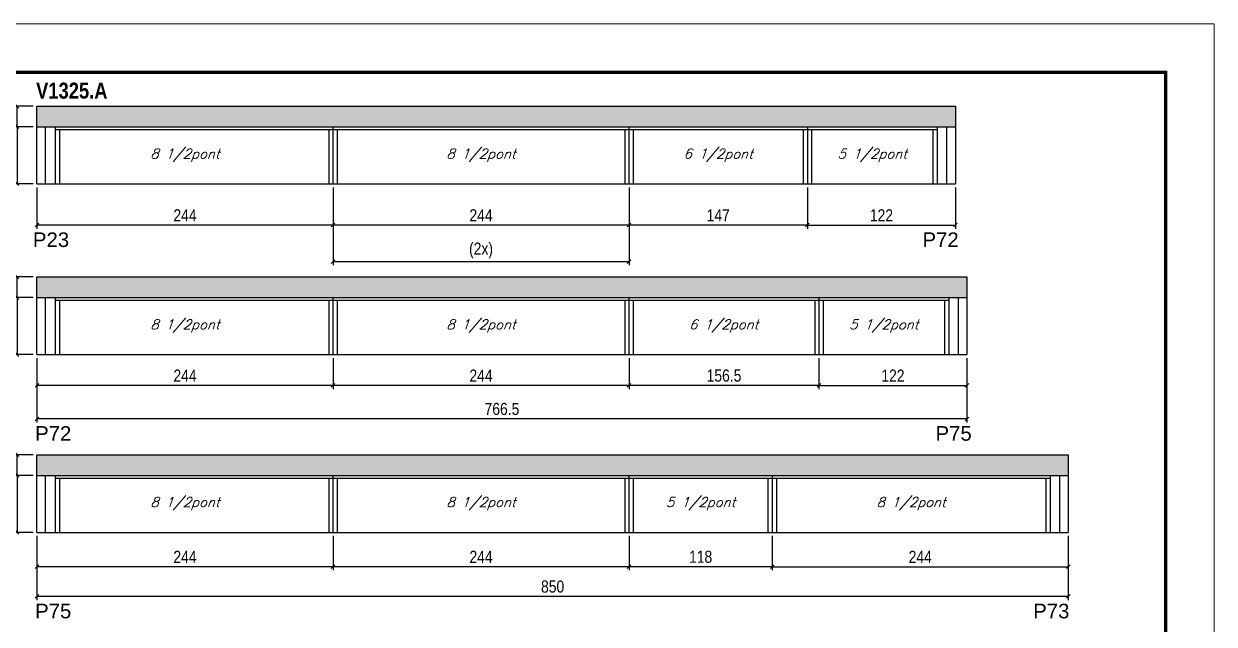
# Model space of a CAD drawing. Extents: x 3309 to 10384, y -2522 to 14608.
# Drawn here: x 6997 to 7978, y 7221 to 7716 of the extents above; entities that cross this region are included whole.
import ezdxf

# ---------------------------------------------------------------- set-up
doc = ezdxf.new("R2010")
doc.units = 0
doc.linetypes.add('DASHED', pattern=[0.75, 0.5, -0.25])
for name, color, linetype in [('5', 5, 'Continuous'), ('COTA', 241, 'Continuous'), ('NOMENCLATURA', 7, 'Continuous'), ('Painéis', 200, 'Continuous'), ('SARR_2.2x7', 40, 'Continuous'), ('SARR_3.5x7', 81, 'Continuous'), ('texto', 7, 'Continuous')]:
    doc.layers.add(name, color=color, linetype=linetype)
doc.layers.add('Folhas', color=255, linetype='Continuous', lineweight=9)
doc.layers.add('SARRAFO DE PRESSAO', color=251, linetype='DASHED', lineweight=9)
doc.styles.add('COTA TECNICA', font='techl___.ttf', dxfattribs={"height": 10})
doc.styles.add('Romans', font='romans.shx')
doc.styles.get("Standard").update_dxf_attribs({"font": 'arial.ttf'})
doc.styles.add('TECNICA', font='techb___.ttf', dxfattribs={"height": 10})
doc.dimstyles.new('PAINEL', dxfattribs={"dimtxt": 10, "dimasz": 3, "dimexe": 3, "dimexo": 3, "dimgap": 3, "dimtad": 1, "dimdec": 1, "dimzin": 12, "dimdsep": 46, "dimtxsty": 'COTA TECNICA', "dimblk1": 'OBLIQUE', "dimblk2": 'OBLIQUE', "dimsah": 1, "dimcen": 0.9, "dimclrd": 4, "dimclre": 4, "dimclrt": 240, "dimadec": 1, "dimazin": 3, "dimtfac": 1, "dimtdec": 1, "dimtmove": 0, "dimatfit": 3, "dimfxl": 1, "dimtolj": 1, "dimtzin": 12, "dimarcsym": 0})

# ---------------------------------------------------------------- blocks, each defined once
blk = doc.blocks.new('9999999999')
at = {"layer": 'Folhas'}
blk.add_lwpolyline([(98138.98, 34190.21), (99623.98, 34190.21), (99623.98, 35240.21), (98138.98, 35240.21)], close=True, dxfattribs=at)
at = {"layer": 'Folhas', "color": 30, "const_width": 3}
blk.add_lwpolyline([(98213.98, 34230.21), (99583.98, 34230.21), (99583.98, 35200.21), (98213.98, 35200.21)], close=True, dxfattribs=at)
blk = doc.blocks.new('_Oblique')
at = {"color": 0, "linetype": 'ByBlock', "lineweight": -2}
blk.add_line((-0.5, -0.5), (0.5, 0.5), dxfattribs=at)
blk = doc.blocks.new('*D747')
at = {"layer": 'COTA', "color": 4, "lineweight": -2, "transparency": 16777216}
for p, q in [((7495.6, 7581.49), (7495.6, 7547.44)), ((7642.6, 7581.49), (7642.6, 7547.44)), ((7642.6, 7550.44), (7495.6, 7550.44))]:
    blk.add_line(p, q, dxfattribs=at)
at = {"layer": 'Defpoints', "color": 0, "transparency": 16777216}
for p in [(7495.6, 7584.49), (7642.6, 7584.49), (7495.6, 7550.44)]:
    blk.add_point(p, dxfattribs=at)
at = {"layer": 'COTA', "color": 4, "lineweight": -2, "transparency": 16777216, "xscale": 3, "yscale": 3, "zscale": 3, "rotation": 180}
blk.add_blockref('_Oblique', (7495.6, 7550.44), dxfattribs=at)
at = {"layer": 'COTA', "color": 4, "lineweight": -2, "transparency": 16777216, "xscale": 3, "yscale": 3, "zscale": 3}
blk.add_blockref('_Oblique', (7642.6, 7550.44), dxfattribs=at)
at = {"layer": 'COTA', "color": 240, "transparency": 16777216, "insert": (7569.1, 7558.51), "char_height": 10, "attachment_point": 5, "style": 'COTA TECNICA'}
blk.add_mtext('\\A1;147', dxfattribs=at)
blk = doc.blocks.new('*D749')
at = {"layer": 'COTA', "color": 4, "lineweight": -2, "transparency": 16777216}
for p, q in [((7007.6, 7581.49), (7007.6, 7547.44)), ((7251.6, 7581.49), (7251.6, 7547.44)), ((7251.6, 7550.44), (7007.6, 7550.44))]:
    blk.add_line(p, q, dxfattribs=at)
at = {"layer": 'Defpoints', "color": 0, "transparency": 16777216}
for p in [(7007.6, 7584.49), (7251.6, 7584.49), (7007.6, 7550.44)]:
    blk.add_point(p, dxfattribs=at)
at = {"layer": 'COTA', "color": 4, "lineweight": -2, "transparency": 16777216, "xscale": 3, "yscale": 3, "zscale": 3, "rotation": 180}
blk.add_blockref('_Oblique', (7007.6, 7550.44), dxfattribs=at)
at = {"layer": 'COTA', "color": 4, "lineweight": -2, "transparency": 16777216, "xscale": 3, "yscale": 3, "zscale": 3}
blk.add_blockref('_Oblique', (7251.6, 7550.44), dxfattribs=at)
at = {"layer": 'COTA', "color": 240, "transparency": 16777216, "insert": (7129.6, 7558.51), "char_height": 10, "attachment_point": 5, "style": 'COTA TECNICA'}
blk.add_mtext('\\A1;244', dxfattribs=at)
blk = doc.blocks.new('*D750')
at = {"layer": 'COTA', "color": 4, "lineweight": -2, "transparency": 16777216}
for p, q in [((7251.6, 7581.49), (7251.6, 7547.44)), ((7495.6, 7581.49), (7495.6, 7547.44)), ((7495.6, 7550.44), (7251.6, 7550.44))]:
    blk.add_line(p, q, dxfattribs=at)
at = {"layer": 'Defpoints', "color": 0, "transparency": 16777216}
for p in [(7251.6, 7584.49), (7495.6, 7584.49), (7251.6, 7550.44)]:
    blk.add_point(p, dxfattribs=at)
at = {"layer": 'COTA', "color": 4, "lineweight": -2, "transparency": 16777216, "xscale": 3, "yscale": 3, "zscale": 3, "rotation": 180}
blk.add_blockref('_Oblique', (7251.6, 7550.44), dxfattribs=at)
at = {"layer": 'COTA', "color": 4, "lineweight": -2, "transparency": 16777216, "xscale": 3, "yscale": 3, "zscale": 3}
blk.add_blockref('_Oblique', (7495.6, 7550.44), dxfattribs=at)
at = {"layer": 'COTA', "color": 240, "transparency": 16777216, "insert": (7373.6, 7558.51), "char_height": 10, "attachment_point": 5, "style": 'COTA TECNICA'}
blk.add_mtext('\\A1;244', dxfattribs=at)
blk = doc.blocks.new('*D748')
at = {"layer": 'COTA', "color": 4, "lineweight": -2, "transparency": 16777216}
for p, q in [((7251.6, 7581.49), (7251.6, 7517.34)), ((7495.6, 7581.49), (7495.6, 7517.34)), ((7251.6, 7520.34), (7495.6, 7520.34))]:
    blk.add_line(p, q, dxfattribs=at)
at = {"layer": 'Defpoints', "color": 0, "transparency": 16777216}
for p in [(7251.6, 7584.49), (7495.6, 7584.49), (7495.6, 7520.34)]:
    blk.add_point(p, dxfattribs=at)
at = {"layer": 'COTA', "color": 4, "lineweight": -2, "transparency": 16777216, "xscale": 3, "yscale": 3, "zscale": 3, "rotation": 180}
blk.add_blockref('_Oblique', (7251.6, 7520.34), dxfattribs=at)
at = {"layer": 'COTA', "color": 4, "lineweight": -2, "transparency": 16777216, "xscale": 3, "yscale": 3, "zscale": 3}
blk.add_blockref('_Oblique', (7495.6, 7520.34), dxfattribs=at)
at = {"layer": 'COTA', "color": 240, "transparency": 16777216, "insert": (7373.6, 7529.56), "char_height": 10, "attachment_point": 5, "style": 'COTA TECNICA'}
blk.add_mtext('\\A1;(2x)', dxfattribs=at)
blk = doc.blocks.new('*D751')
at = {"layer": 'COTA', "color": 4, "lineweight": -2, "transparency": 16777216}
for p, q in [((7004.6, 7631.49), (6988.28, 7631.49)), ((6991.28, 7631.49), (6991.28, 7584.49)), ((7004.6, 7584.49), (6988.28, 7584.49))]:
    blk.add_line(p, q, dxfattribs=at)
at = {"layer": 'Defpoints', "color": 0, "transparency": 16777216}
for p in [(7007.6, 7631.49), (6991.28, 7584.49), (7007.6, 7584.49)]:
    blk.add_point(p, dxfattribs=at)
at = {"layer": 'COTA', "color": 4, "lineweight": -2, "transparency": 16777216, "xscale": 3, "yscale": 3, "zscale": 3}
for p, rotation in [((6991.28, 7631.49), 90), ((6991.28, 7584.49), 270)]:
    blk.add_blockref('_Oblique', p, dxfattribs=dict(at, rotation=rotation))
at = {"layer": 'COTA', "color": 240, "transparency": 16777216, "insert": (6983.21, 7607.99), "char_height": 10, "attachment_point": 5, "rotation": 90, "style": 'COTA TECNICA'}
blk.add_mtext('\\A1;47', dxfattribs=at)
blk = doc.blocks.new('*D752')
at = {"layer": 'COTA', "color": 4, "lineweight": -2, "transparency": 16777216}
for p, q in [((7004.6, 7648.49), (6988.28, 7648.49)), ((6991.28, 7631.49), (6991.28, 7648.49)), ((7004.6, 7631.49), (6988.28, 7631.49))]:
    blk.add_line(p, q, dxfattribs=at)
at = {"layer": 'Defpoints', "color": 0, "transparency": 16777216}
for p in [(6991.28, 7648.49), (7007.6, 7648.49), (7007.6, 7631.49)]:
    blk.add_point(p, dxfattribs=at)
at = {"layer": 'COTA', "color": 4, "lineweight": -2, "transparency": 16777216, "xscale": 3, "yscale": 3, "zscale": 3}
for p, rotation in [((6991.28, 7648.49), 90), ((6991.28, 7631.49), 270)]:
    blk.add_blockref('_Oblique', p, dxfattribs=dict(at, rotation=rotation))
at = {"layer": 'COTA', "color": 240, "transparency": 16777216, "insert": (6983.21, 7639.99), "char_height": 10, "attachment_point": 5, "rotation": 90, "style": 'COTA TECNICA'}
blk.add_mtext('\\A1;17', dxfattribs=at)
blk = doc.blocks.new('*D753')
at = {"layer": 'COTA', "color": 4, "lineweight": -2, "transparency": 16777216}
for p, q in [((7642.6, 7581.49), (7642.6, 7547.44)), ((7764.6, 7581.49), (7764.6, 7547.44)), ((7642.6, 7550.44), (7764.6, 7550.44))]:
    blk.add_line(p, q, dxfattribs=at)
at = {"layer": 'Defpoints', "color": 0, "transparency": 16777216}
for p in [(7642.6, 7584.49), (7764.6, 7584.49), (7764.6, 7550.44)]:
    blk.add_point(p, dxfattribs=at)
at = {"layer": 'COTA', "color": 4, "lineweight": -2, "transparency": 16777216, "xscale": 3, "yscale": 3, "zscale": 3, "rotation": 180}
blk.add_blockref('_Oblique', (7642.6, 7550.44), dxfattribs=at)
at = {"layer": 'COTA', "color": 4, "lineweight": -2, "transparency": 16777216, "xscale": 3, "yscale": 3, "zscale": 3}
blk.add_blockref('_Oblique', (7764.6, 7550.44), dxfattribs=at)
at = {"layer": 'COTA', "color": 240, "transparency": 16777216, "insert": (7703.6, 7558.5), "char_height": 10, "attachment_point": 5, "style": 'COTA TECNICA'}
blk.add_mtext('\\A1;122', dxfattribs=at)
blk = doc.blocks.new('*D754')
at = {"layer": 'COTA', "color": 4, "lineweight": -2, "transparency": 16777216}
for p, q in [((7495.6, 7440.71), (7495.6, 7415.29)), ((7652.1, 7440.71), (7652.1, 7415.29)), ((7652.1, 7418.29), (7495.6, 7418.29))]:
    blk.add_line(p, q, dxfattribs=at)
at = {"layer": 'Defpoints', "color": 0, "transparency": 16777216}
for p in [(7495.6, 7443.71), (7652.1, 7443.71), (7495.6, 7418.29)]:
    blk.add_point(p, dxfattribs=at)
at = {"layer": 'COTA', "color": 4, "lineweight": -2, "transparency": 16777216, "xscale": 3, "yscale": 3, "zscale": 3, "rotation": 180}
blk.add_blockref('_Oblique', (7495.6, 7418.29), dxfattribs=at)
at = {"layer": 'COTA', "color": 4, "lineweight": -2, "transparency": 16777216, "xscale": 3, "yscale": 3, "zscale": 3}
blk.add_blockref('_Oblique', (7652.1, 7418.29), dxfattribs=at)
at = {"layer": 'COTA', "color": 240, "transparency": 16777216, "insert": (7573.85, 7426.4), "char_height": 10, "attachment_point": 5, "style": 'COTA TECNICA'}
blk.add_mtext('\\A1;156.5', dxfattribs=at)
blk = doc.blocks.new('*D758')
at = {"layer": 'COTA', "color": 4, "lineweight": -2, "transparency": 16777216}
for p, q in [((7007.6, 7440.71), (7007.6, 7415.29)), ((7251.6, 7440.71), (7251.6, 7415.29)), ((7251.6, 7418.29), (7007.6, 7418.29))]:
    blk.add_line(p, q, dxfattribs=at)
at = {"layer": 'Defpoints', "color": 0, "transparency": 16777216}
for p in [(7007.6, 7443.71), (7251.6, 7443.71), (7007.6, 7418.29)]:
    blk.add_point(p, dxfattribs=at)
at = {"layer": 'COTA', "color": 4, "lineweight": -2, "transparency": 16777216, "xscale": 3, "yscale": 3, "zscale": 3, "rotation": 180}
blk.add_blockref('_Oblique', (7007.6, 7418.29), dxfattribs=at)
at = {"layer": 'COTA', "color": 4, "lineweight": -2, "transparency": 16777216, "xscale": 3, "yscale": 3, "zscale": 3}
blk.add_blockref('_Oblique', (7251.6, 7418.29), dxfattribs=at)
at = {"layer": 'COTA', "color": 240, "transparency": 16777216, "insert": (7129.6, 7426.37), "char_height": 10, "attachment_point": 5, "style": 'COTA TECNICA'}
blk.add_mtext('\\A1;244', dxfattribs=at)
blk = doc.blocks.new('*D759')
at = {"layer": 'COTA', "color": 4, "lineweight": -2, "transparency": 16777216}
for p, q in [((7251.6, 7440.71), (7251.6, 7415.29)), ((7495.6, 7440.71), (7495.6, 7415.29)), ((7495.6, 7418.29), (7251.6, 7418.29))]:
    blk.add_line(p, q, dxfattribs=at)
at = {"layer": 'Defpoints', "color": 0, "transparency": 16777216}
for p in [(7251.6, 7443.71), (7495.6, 7443.71), (7251.6, 7418.29)]:
    blk.add_point(p, dxfattribs=at)
at = {"layer": 'COTA', "color": 4, "lineweight": -2, "transparency": 16777216, "xscale": 3, "yscale": 3, "zscale": 3, "rotation": 180}
blk.add_blockref('_Oblique', (7251.6, 7418.29), dxfattribs=at)
at = {"layer": 'COTA', "color": 4, "lineweight": -2, "transparency": 16777216, "xscale": 3, "yscale": 3, "zscale": 3}
blk.add_blockref('_Oblique', (7495.6, 7418.29), dxfattribs=at)
at = {"layer": 'COTA', "color": 240, "transparency": 16777216, "insert": (7373.6, 7426.37), "char_height": 10, "attachment_point": 5, "style": 'COTA TECNICA'}
blk.add_mtext('\\A1;244', dxfattribs=at)
blk = doc.blocks.new('*D755')
at = {"layer": 'COTA', "color": 4, "lineweight": -2, "transparency": 16777216}
for p, q in [((7004.6, 7490.71), (6988.28, 7490.71)), ((6991.28, 7490.71), (6991.28, 7443.71)), ((7004.6, 7443.71), (6988.28, 7443.71))]:
    blk.add_line(p, q, dxfattribs=at)
at = {"layer": 'Defpoints', "color": 0, "transparency": 16777216}
for p in [(7007.6, 7490.71), (6991.28, 7443.71), (7007.6, 7443.71)]:
    blk.add_point(p, dxfattribs=at)
at = {"layer": 'COTA', "color": 4, "lineweight": -2, "transparency": 16777216, "xscale": 3, "yscale": 3, "zscale": 3}
for p, rotation in [((6991.28, 7490.71), 90), ((6991.28, 7443.71), 270)]:
    blk.add_blockref('_Oblique', p, dxfattribs=dict(at, rotation=rotation))
at = {"layer": 'COTA', "color": 240, "transparency": 16777216, "insert": (6983.21, 7467.21), "char_height": 10, "attachment_point": 5, "rotation": 90, "style": 'COTA TECNICA'}
blk.add_mtext('\\A1;47', dxfattribs=at)
blk = doc.blocks.new('*D756')
at = {"layer": 'COTA', "color": 4, "lineweight": -2, "transparency": 16777216}
for p, q in [((7004.6, 7507.71), (6988.28, 7507.71)), ((6991.28, 7490.71), (6991.28, 7507.71)), ((7004.6, 7490.71), (6988.28, 7490.71))]:
    blk.add_line(p, q, dxfattribs=at)
at = {"layer": 'Defpoints', "color": 0, "transparency": 16777216}
for p in [(6991.28, 7507.71), (7007.6, 7507.71), (7007.6, 7490.71)]:
    blk.add_point(p, dxfattribs=at)
at = {"layer": 'COTA', "color": 4, "lineweight": -2, "transparency": 16777216, "xscale": 3, "yscale": 3, "zscale": 3}
for p, rotation in [((6991.28, 7507.71), 90), ((6991.28, 7490.71), 270)]:
    blk.add_blockref('_Oblique', p, dxfattribs=dict(at, rotation=rotation))
at = {"layer": 'COTA', "color": 240, "transparency": 16777216, "insert": (6983.21, 7499.21), "char_height": 10, "attachment_point": 5, "rotation": 90, "style": 'COTA TECNICA'}
blk.add_mtext('\\A1;17', dxfattribs=at)
blk = doc.blocks.new('*D757')
at = {"layer": 'COTA', "color": 4, "lineweight": -2, "transparency": 16777216}
for p, q in [((7652.1, 7440.71), (7652.1, 7415.29)), ((7774.1, 7440.71), (7774.1, 7415.29)), ((7652.1, 7418.29), (7774.1, 7418.29))]:
    blk.add_line(p, q, dxfattribs=at)
at = {"layer": 'Defpoints', "color": 0, "transparency": 16777216}
for p in [(7652.1, 7443.71), (7774.1, 7443.71), (7774.1, 7418.29)]:
    blk.add_point(p, dxfattribs=at)
at = {"layer": 'COTA', "color": 4, "lineweight": -2, "transparency": 16777216, "xscale": 3, "yscale": 3, "zscale": 3, "rotation": 180}
blk.add_blockref('_Oblique', (7652.1, 7418.29), dxfattribs=at)
at = {"layer": 'COTA', "color": 4, "lineweight": -2, "transparency": 16777216, "xscale": 3, "yscale": 3, "zscale": 3}
blk.add_blockref('_Oblique', (7774.1, 7418.29), dxfattribs=at)
at = {"layer": 'COTA', "color": 240, "transparency": 16777216, "insert": (7713.1, 7426.35), "char_height": 10, "attachment_point": 5, "style": 'COTA TECNICA'}
blk.add_mtext('\\A1;122', dxfattribs=at)
blk = doc.blocks.new('*D760')
at = {"layer": 'COTA', "color": 4, "lineweight": -2, "transparency": 16777216}
for p, q in [((7007.6, 7440.71), (7007.6, 7387.75)), ((7774.1, 7440.71), (7774.1, 7387.75)), ((7774.1, 7390.75), (7007.6, 7390.75))]:
    blk.add_line(p, q, dxfattribs=at)
at = {"layer": 'Defpoints', "color": 0, "transparency": 16777216}
for p in [(7007.6, 7443.71), (7774.1, 7443.71), (7007.6, 7390.75)]:
    blk.add_point(p, dxfattribs=at)
at = {"layer": 'COTA', "color": 4, "lineweight": -2, "transparency": 16777216, "xscale": 3, "yscale": 3, "zscale": 3, "rotation": 180}
blk.add_blockref('_Oblique', (7007.6, 7390.75), dxfattribs=at)
at = {"layer": 'COTA', "color": 4, "lineweight": -2, "transparency": 16777216, "xscale": 3, "yscale": 3, "zscale": 3}
blk.add_blockref('_Oblique', (7774.1, 7390.75), dxfattribs=at)
at = {"layer": 'COTA', "color": 240, "transparency": 16777216, "insert": (7390.85, 7398.86), "char_height": 10, "attachment_point": 5, "style": 'COTA TECNICA'}
blk.add_mtext('\\A1;766.5', dxfattribs=at)
blk = doc.blocks.new('*D761')
at = {"layer": 'COTA', "color": 4, "lineweight": -2, "transparency": 16777216}
for p, q in [((7495.6, 7294.19), (7495.6, 7265.9)), ((7613.6, 7294.19), (7613.6, 7265.9)), ((7613.6, 7268.9), (7495.6, 7268.9))]:
    blk.add_line(p, q, dxfattribs=at)
at = {"layer": 'Defpoints', "color": 0, "transparency": 16777216}
for p in [(7495.6, 7297.19), (7613.6, 7297.19), (7495.6, 7268.9)]:
    blk.add_point(p, dxfattribs=at)
at = {"layer": 'COTA', "color": 4, "lineweight": -2, "transparency": 16777216, "xscale": 3, "yscale": 3, "zscale": 3, "rotation": 180}
blk.add_blockref('_Oblique', (7495.6, 7268.9), dxfattribs=at)
at = {"layer": 'COTA', "color": 4, "lineweight": -2, "transparency": 16777216, "xscale": 3, "yscale": 3, "zscale": 3}
blk.add_blockref('_Oblique', (7613.6, 7268.9), dxfattribs=at)
at = {"layer": 'COTA', "color": 240, "transparency": 16777216, "insert": (7554.6, 7277), "char_height": 10, "attachment_point": 5, "style": 'COTA TECNICA'}
blk.add_mtext('\\A1;118', dxfattribs=at)
blk = doc.blocks.new('*D762')
at = {"layer": 'COTA', "color": 4, "lineweight": -2, "transparency": 16777216}
for p, q in [((7007.6, 7294.19), (7007.6, 7265.9)), ((7251.6, 7294.19), (7251.6, 7265.9)), ((7251.6, 7268.9), (7007.6, 7268.9))]:
    blk.add_line(p, q, dxfattribs=at)
at = {"layer": 'Defpoints', "color": 0, "transparency": 16777216}
for p in [(7007.6, 7297.19), (7251.6, 7297.19), (7007.6, 7268.9)]:
    blk.add_point(p, dxfattribs=at)
at = {"layer": 'COTA', "color": 4, "lineweight": -2, "transparency": 16777216, "xscale": 3, "yscale": 3, "zscale": 3, "rotation": 180}
blk.add_blockref('_Oblique', (7007.6, 7268.9), dxfattribs=at)
at = {"layer": 'COTA', "color": 4, "lineweight": -2, "transparency": 16777216, "xscale": 3, "yscale": 3, "zscale": 3}
blk.add_blockref('_Oblique', (7251.6, 7268.9), dxfattribs=at)
at = {"layer": 'COTA', "color": 240, "transparency": 16777216, "insert": (7129.6, 7276.98), "char_height": 10, "attachment_point": 5, "style": 'COTA TECNICA'}
blk.add_mtext('\\A1;244', dxfattribs=at)
blk = doc.blocks.new('*D763')
at = {"layer": 'COTA', "color": 4, "lineweight": -2, "transparency": 16777216}
for p, q in [((7251.6, 7294.19), (7251.6, 7265.9)), ((7495.6, 7294.19), (7495.6, 7265.9)), ((7495.6, 7268.9), (7251.6, 7268.9))]:
    blk.add_line(p, q, dxfattribs=at)
at = {"layer": 'Defpoints', "color": 0, "transparency": 16777216}
for p in [(7251.6, 7297.19), (7495.6, 7297.19), (7251.6, 7268.9)]:
    blk.add_point(p, dxfattribs=at)
at = {"layer": 'COTA', "color": 4, "lineweight": -2, "transparency": 16777216, "xscale": 3, "yscale": 3, "zscale": 3, "rotation": 180}
blk.add_blockref('_Oblique', (7251.6, 7268.9), dxfattribs=at)
at = {"layer": 'COTA', "color": 4, "lineweight": -2, "transparency": 16777216, "xscale": 3, "yscale": 3, "zscale": 3}
blk.add_blockref('_Oblique', (7495.6, 7268.9), dxfattribs=at)
at = {"layer": 'COTA', "color": 240, "transparency": 16777216, "insert": (7373.6, 7276.98), "char_height": 10, "attachment_point": 5, "style": 'COTA TECNICA'}
blk.add_mtext('\\A1;244', dxfattribs=at)
blk = doc.blocks.new('*D764')
at = {"layer": 'COTA', "color": 4, "lineweight": -2, "transparency": 16777216}
for p, q in [((7004.6, 7344.19), (6988.28, 7344.19)), ((6991.28, 7344.19), (6991.28, 7297.19)), ((7004.6, 7297.19), (6988.28, 7297.19))]:
    blk.add_line(p, q, dxfattribs=at)
at = {"layer": 'Defpoints', "color": 0, "transparency": 16777216}
for p in [(7007.6, 7344.19), (6991.28, 7297.19), (7007.6, 7297.19)]:
    blk.add_point(p, dxfattribs=at)
at = {"layer": 'COTA', "color": 4, "lineweight": -2, "transparency": 16777216, "xscale": 3, "yscale": 3, "zscale": 3}
for p, rotation in [((6991.28, 7344.19), 90), ((6991.28, 7297.19), 270)]:
    blk.add_blockref('_Oblique', p, dxfattribs=dict(at, rotation=rotation))
at = {"layer": 'COTA', "color": 240, "transparency": 16777216, "insert": (6983.21, 7320.69), "char_height": 10, "attachment_point": 5, "rotation": 90, "style": 'COTA TECNICA'}
blk.add_mtext('\\A1;47', dxfattribs=at)
blk = doc.blocks.new('*D765')
at = {"layer": 'COTA', "color": 4, "lineweight": -2, "transparency": 16777216}
for p, q in [((7004.6, 7361.19), (6988.28, 7361.19)), ((6991.28, 7344.19), (6991.28, 7361.19)), ((7004.6, 7344.19), (6988.28, 7344.19))]:
    blk.add_line(p, q, dxfattribs=at)
at = {"layer": 'Defpoints', "color": 0, "transparency": 16777216}
for p in [(6991.28, 7361.19), (7007.6, 7361.19), (7007.6, 7344.19)]:
    blk.add_point(p, dxfattribs=at)
at = {"layer": 'COTA', "color": 4, "lineweight": -2, "transparency": 16777216, "xscale": 3, "yscale": 3, "zscale": 3}
for p, rotation in [((6991.28, 7361.19), 90), ((6991.28, 7344.19), 270)]:
    blk.add_blockref('_Oblique', p, dxfattribs=dict(at, rotation=rotation))
at = {"layer": 'COTA', "color": 240, "transparency": 16777216, "insert": (6983.21, 7352.69), "char_height": 10, "attachment_point": 5, "rotation": 90, "style": 'COTA TECNICA'}
blk.add_mtext('\\A1;17', dxfattribs=at)
blk = doc.blocks.new('*D766')
at = {"layer": 'COTA', "color": 4, "lineweight": -2, "transparency": 16777216}
for p, q in [((7613.6, 7294.19), (7613.6, 7265.9)), ((7857.6, 7294.19), (7857.6, 7265.9)), ((7613.6, 7268.9), (7857.6, 7268.9))]:
    blk.add_line(p, q, dxfattribs=at)
at = {"layer": 'Defpoints', "color": 0, "transparency": 16777216}
for p in [(7613.6, 7297.19), (7857.6, 7297.19), (7857.6, 7268.9)]:
    blk.add_point(p, dxfattribs=at)
at = {"layer": 'COTA', "color": 4, "lineweight": -2, "transparency": 16777216, "xscale": 3, "yscale": 3, "zscale": 3, "rotation": 180}
blk.add_blockref('_Oblique', (7613.6, 7268.9), dxfattribs=at)
at = {"layer": 'COTA', "color": 4, "lineweight": -2, "transparency": 16777216, "xscale": 3, "yscale": 3, "zscale": 3}
blk.add_blockref('_Oblique', (7857.6, 7268.9), dxfattribs=at)
at = {"layer": 'COTA', "color": 240, "transparency": 16777216, "insert": (7735.6, 7276.98), "char_height": 10, "attachment_point": 5, "style": 'COTA TECNICA'}
blk.add_mtext('\\A1;244', dxfattribs=at)
blk = doc.blocks.new('*D767')
at = {"layer": 'COTA', "color": 4, "lineweight": -2, "transparency": 16777216}
for p, q in [((7007.6, 7294.19), (7007.6, 7241.33)), ((7857.6, 7294.19), (7857.6, 7241.33)), ((7857.6, 7244.33), (7007.6, 7244.33))]:
    blk.add_line(p, q, dxfattribs=at)
at = {"layer": 'Defpoints', "color": 0, "transparency": 16777216}
for p in [(7007.6, 7297.19), (7857.6, 7297.19), (7007.6, 7244.33)]:
    blk.add_point(p, dxfattribs=at)
at = {"layer": 'COTA', "color": 4, "lineweight": -2, "transparency": 16777216, "xscale": 3, "yscale": 3, "zscale": 3, "rotation": 180}
blk.add_blockref('_Oblique', (7007.6, 7244.33), dxfattribs=at)
at = {"layer": 'COTA', "color": 4, "lineweight": -2, "transparency": 16777216, "xscale": 3, "yscale": 3, "zscale": 3}
blk.add_blockref('_Oblique', (7857.6, 7244.33), dxfattribs=at)
at = {"layer": 'COTA', "color": 240, "transparency": 16777216, "insert": (7432.6, 7252.46), "char_height": 10, "attachment_point": 5, "style": 'COTA TECNICA'}
blk.add_mtext('\\A1;850', dxfattribs=at)

msp = doc.modelspace()

# ---------------------------------------------------------------- hatches: boundary and pattern name
at = {"layer": 'COTA'}
h = msp.add_hatch(dxfattribs=at)
h.set_pattern_fill('AR-CONC', color=256, scale=0.03)
h.set_pattern_definition([(50, (1650.326, 559.3655), (5.46554, -0.4781726), [0.5715, -6.2865]), (355, (1650.326, 559.3655), (-1.0573026, 5.7317054), [0.4572, -5.0292175]), (100.451445, (1650.7814, 559.3257), (4.4082374, 5.2535326), [0.4857003, -5.3427073]), (46.1842, (1650.326, 560.8895), (8.132371, -1.26127), [0.85725, -9.42975]), (96.63556, (1651.004, 560.7844), (7.122124, 7.422784), [0.728551, -8.014068]), (351.18415, (1650.326, 560.8895), (7.122124, 7.422784), [0.685799, -7.543792]), (21, (1651.088, 560.5085), (4.5484317, -3.067956), [0.5715, -6.2865]), (326, (1651.088, 560.5085), (1.854061, 5.525639), [0.4572, -5.0292]), (71.451445, (1651.467, 560.253), (6.4024926, 2.457683), [0.4857003, -5.342698]), (37.5, (1650.326, 559.3655), (0.0926581, 2.53665117), [0, -4.96824, 0, -5.1054, 0, -5.04825]), (7.5, (1650.326, 559.3655), (2.0045899, 3.00541724), [0, -2.91084, 0, -4.85394, 0, -1.92405]), (327.5, (1648.6267, 559.3655), (4.06771786, -0.1718623), [0, -1.905, 0, -5.9436, 0, -7.8867]), (317.5, (1647.8647, 559.3655), (4.4438754, 0.7627947), [0, -2.4765, 0, -3.94716, 0, -5.6007])])
h.paths.add_polyline_path([(7007.6, 7648.49), (7007.6, 7631.49), (7764.6, 7631.49), (7764.6, 7648.49)])
h = msp.add_hatch(dxfattribs=at)
h.set_pattern_fill('AR-CONC', color=256, scale=0.03)
h.set_pattern_definition([(50, (1650.326, 418.5853), (5.46554, -0.4781726), [0.5715, -6.2865]), (355, (1650.326, 418.5853), (-1.0573026, 5.7317054), [0.4572, -5.0292175]), (100.451445, (1650.7814, 418.5455), (4.4082374, 5.2535326), [0.4857003, -5.3427073]), (46.1842, (1650.326, 420.109), (8.132371, -1.26127), [0.85725, -9.42975]), (96.63556, (1651.004, 420.004), (7.122124, 7.422784), [0.728551, -8.014068]), (351.18415, (1650.326, 420.109), (7.122124, 7.422784), [0.685799, -7.543792]), (21, (1651.088, 419.7283), (4.5484317, -3.067956), [0.5715, -6.2865]), (326, (1651.088, 419.7283), (1.854061, 5.525639), [0.4572, -5.0292]), (71.451445, (1651.467, 419.4726), (6.4024926, 2.457683), [0.4857003, -5.342698]), (37.5, (1650.326, 418.5853), (0.0926581, 2.53665117), [0, -4.96824, 0, -5.1054, 0, -5.04825]), (7.5, (1650.326, 418.5853), (2.0045899, 3.00541724), [0, -2.91084, 0, -4.85394, 0, -1.92405]), (327.5, (1648.6267, 418.5853), (4.06771786, -0.1718623), [0, -1.905, 0, -5.9436, 0, -7.8867]), (317.5, (1647.8647, 418.5853), (4.4438754, 0.7627947), [0, -2.4765, 0, -3.94716, 0, -5.6007])])
h.paths.add_polyline_path([(7007.6, 7507.71), (7007.6, 7490.71), (7774.1, 7490.71), (7774.1, 7507.71)])
h = msp.add_hatch(dxfattribs=at)
h.set_pattern_fill('AR-CONC', color=256, scale=0.03)
h.set_pattern_definition([(50, (1650.326, 272.0724), (5.46554, -0.4781726), [0.5715, -6.2865]), (355, (1650.326, 272.0724), (-1.0573026, 5.7317054), [0.4572, -5.0292175]), (100.451445, (1650.7814, 272.0325), (4.4082374, 5.2535326), [0.4857003, -5.3427073]), (46.1842, (1650.326, 273.5964), (8.132371, -1.26127), [0.85725, -9.42975]), (96.63556, (1651.004, 273.491), (7.122124, 7.422784), [0.728551, -8.014068]), (351.18415, (1650.326, 273.596), (7.122124, 7.422784), [0.685799, -7.543792]), (21, (1651.088, 273.2154), (4.5484317, -3.067956), [0.5715, -6.2865]), (326, (1651.088, 273.2154), (1.854061, 5.525639), [0.4572, -5.0292]), (71.451445, (1651.467, 272.9597), (6.4024926, 2.457683), [0.4857003, -5.342698]), (37.5, (1650.326, 272.0724), (0.0926581, 2.53665117), [0, -4.96824, 0, -5.1054, 0, -5.04825]), (7.5, (1650.326, 272.0724), (2.0045899, 3.00541724), [0, -2.91084, 0, -4.85394, 0, -1.92405]), (327.5, (1648.6267, 272.0724), (4.06771786, -0.1718623), [0, -1.905, 0, -5.9436, 0, -7.8867]), (317.5, (1647.8647, 272.0724), (4.4438754, 0.7627947), [0, -2.4765, 0, -3.94716, 0, -5.6007])])
h.paths.add_polyline_path([(7007.6, 7361.19), (7007.6, 7344.19), (7857.6, 7344.19), (7857.6, 7361.19)])

# ---------------------------------------------------------------- linework, layer by layer
for p, q in [((7007.6, 7631.49), (7007.6, 7648.49)), ((7007.6, 7648.49), (7764.6, 7648.49)), ((7764.6, 7648.49), (7764.6, 7631.49)), ((7007.6, 7490.71), (7007.6, 7507.71)), ((7007.6, 7507.71), (7774.1, 7507.71)), ((7774.1, 7507.71), (7774.1, 7490.71)), ((7007.6, 7344.19), (7007.6, 7361.19)), ((7007.6, 7361.19), (7857.6, 7361.19)), ((7857.6, 7361.19), (7857.6, 7344.19))]:
    msp.add_line(p, q, dxfattribs=at)
at = {"layer": 'Painéis', "linetype": 'ByBlock'}
for p, q in [((7007.6, 7584.49), (7007.6, 7631.49)), ((7007.6, 7631.49), (7764.6, 7631.49)), ((7251.6, 7584.49), (7251.6, 7631.49)), ((7495.6, 7584.49), (7495.6, 7631.49)), ((7642.6, 7631.49), (7642.6, 7584.49)), ((7764.6, 7631.49), (7764.6, 7584.49)), ((7007.6, 7584.49), (7764.6, 7584.49)), ((7007.6, 7443.71), (7007.6, 7490.71)), ((7007.6, 7490.71), (7774.1, 7490.71)), ((7251.6, 7443.71), (7251.6, 7490.71)), ((7495.6, 7443.71), (7495.6, 7490.71)), ((7652.1, 7490.71), (7652.1, 7443.71)), ((7774.1, 7490.71), (7774.1, 7443.71)), ((7007.6, 7443.71), (7774.1, 7443.71)), ((7007.6, 7297.19), (7007.6, 7344.19)), ((7007.6, 7344.19), (7857.6, 7344.19)), ((7251.6, 7297.19), (7251.6, 7344.19)), ((7495.6, 7297.19), (7495.6, 7344.19)), ((7613.6, 7344.19), (7613.6, 7297.19)), ((7857.6, 7344.19), (7857.6, 7297.19)), ((7007.6, 7297.19), (7857.6, 7297.19))]:
    msp.add_line(p, q, dxfattribs=at)
at = {"layer": 'SARR_2.2x7', "linetype": 'Continuous'}
for p, q in [((7014.6, 7584.49), (7014.6, 7631.49)), ((7022.6, 7629.29), (7251.6, 7629.29)), ((7251.6, 7629.29), (7495.6, 7629.29)), ((7495.6, 7629.29), (7642.6, 7629.29)), ((7642.6, 7629.29), (7749.6, 7629.29)), ((7757.6, 7584.49), (7757.6, 7631.49)), ((7014.6, 7443.71), (7014.6, 7490.71)), ((7022.6, 7488.51), (7251.6, 7488.51)), ((7251.6, 7488.51), (7495.6, 7488.51)), ((7495.6, 7488.51), (7652.1, 7488.51)), ((7652.1, 7488.51), (7759.1, 7488.51)), ((7767.1, 7443.71), (7767.1, 7490.71)), ((7014.6, 7297.19), (7014.6, 7344.19)), ((7022.6, 7341.99), (7251.6, 7341.99)), ((7251.6, 7341.99), (7495.6, 7341.99)), ((7495.6, 7341.99), (7613.6, 7341.99)), ((7613.6, 7341.99), (7842.6, 7341.99)), ((7850.6, 7297.19), (7850.6, 7344.19))]:
    msp.add_line(p, q, dxfattribs=at)
at = {"layer": 'SARR_3.5x7'}
for p, q in [((7022.6, 7631.49), (7022.6, 7584.49)), ((7026.1, 7629.29), (7026.1, 7584.49)), ((7248.1, 7629.29), (7248.1, 7584.49)), ((7255.1, 7629.29), (7255.1, 7584.49)), ((7492.1, 7629.29), (7492.1, 7584.49)), ((7499.1, 7629.29), (7499.1, 7584.49)), ((7639.1, 7629.29), (7639.1, 7584.49)), ((7646.1, 7629.29), (7646.1, 7584.49)), ((7746.1, 7629.29), (7746.1, 7584.49)), ((7749.6, 7631.49), (7749.6, 7584.49)), ((7022.6, 7490.71), (7022.6, 7443.71)), ((7026.1, 7488.51), (7026.1, 7443.71)), ((7248.1, 7488.51), (7248.1, 7443.71)), ((7255.1, 7488.51), (7255.1, 7443.71)), ((7492.1, 7488.51), (7492.1, 7443.71)), ((7499.1, 7488.51), (7499.1, 7443.71)), ((7648.6, 7488.51), (7648.6, 7443.71)), ((7655.6, 7488.51), (7655.6, 7443.71)), ((7755.6, 7488.51), (7755.6, 7443.71)), ((7759.1, 7490.71), (7759.1, 7443.71)), ((7022.6, 7344.19), (7022.6, 7297.19)), ((7026.1, 7341.99), (7026.1, 7297.19)), ((7248.1, 7341.99), (7248.1, 7297.19)), ((7255.1, 7341.99), (7255.1, 7297.19)), ((7492.1, 7341.99), (7492.1, 7297.19)), ((7499.1, 7341.99), (7499.1, 7297.19)), ((7610.1, 7341.99), (7610.1, 7297.19)), ((7617.1, 7341.99), (7617.1, 7297.19)), ((7839.1, 7341.99), (7839.1, 7297.19)), ((7842.6, 7344.19), (7842.6, 7297.19))]:
    msp.add_line(p, q, dxfattribs=at)

# ---------------------------------------------------------------- block references
at = {"layer": 'SARRAFO DE PRESSAO', "color": 6, "linetype": 'ByBlock'}
msp.add_blockref('9999999999', (-91646.11, -27523.8), dxfattribs=at)

# ---------------------------------------------------------------- texts
at = {"layer": '5', "linetype": 'Continuous'}
for s, p in [('P23', (7004.27, 7532.43)), ('P72', (7737.46, 7532.43)), ('P72', (7006.08, 7372.74)), ('P75', (7748.22, 7372.74)), ('P75', (7006.08, 7226.32)), ('P73', (7828.71, 7226.32))]:
    msp.add_text(s, height=12, rotation=359.99996, dxfattribs=at).set_placement(p)
at = {"layer": 'NOMENCLATURA', "style": 'TECNICA'}
msp.add_text('V1325.A', height=13.2, dxfattribs=at).set_placement((7006.89, 7654.73))
at = {"layer": 'texto', "color": 2, "char_height": 8, "attachment_point": 5, "style": 'Romans'}
for s, insert in [('{\\Q19;\\C256;8 1/2pont}', (7129.6, 7608.05)), ('{\\Q19;\\C256;8 1/2pont}', (7373.6, 7608.05)), ('{\\Q19;\\C256;6 1/2pont}', (7569.1, 7608.05)), ('{\\Q19;\\C256;5 1/2pont}', (7696.1, 7608.05)), ('{\\Q19;\\C256;8 1/2pont}', (7129.6, 7467.27)), ('{\\Q19;\\C256;8 1/2pont}', (7373.6, 7467.27)), ('{\\Q19;\\C256;6 1/2pont}', (7573.6, 7467.27)), ('{\\Q19;\\C256;5 1/2pont}', (7705.6, 7467.27)), ('{\\Q19;\\C256;8 1/2pont}', (7129.6, 7320.76)), ('{\\Q19;\\C256;8 1/2pont}', (7373.6, 7320.76)), ('{\\Q19;\\C256;5 1/2pont}', (7554.6, 7320.76)), ('{\\Q19;\\C256;8 1/2pont}', (7728.1, 7320.76))]:
    msp.add_mtext(s, dxfattribs=dict(at, insert=insert))

# ---------------------------------------------------------------- dimensions: what is measured, and where the dimension line sits
at = {"layer": 'COTA'}
for base, p1, p2, angle, picture, middle in [((6991.28, 7648.49), (7007.6, 7631.49), (7007.6, 7648.49), 90, '*D752', (6983.21, 7639.99)), ((6991.28, 7584.49), (7007.6, 7631.49), (7007.6, 7584.49), 90, '*D751', (6983.21, 7607.99)), ((7251.6, 7550.44), (7495.6, 7584.49), (7251.6, 7584.49), 180, '*D750', (7373.6, 7558.51)), ((7495.6, 7550.44), (7642.6, 7584.49), (7495.6, 7584.49), 180, '*D747', (7569.1, 7558.51)), ((6991.28, 7507.71), (7007.6, 7490.71), (7007.6, 7507.71), 90, '*D756', (6983.21, 7499.21)), ((6991.28, 7443.71), (7007.6, 7490.71), (7007.6, 7443.71), 90, '*D755', (6983.21, 7467.21)), ((7251.6, 7418.29), (7495.6, 7443.71), (7251.6, 7443.71), 180, '*D759', (7373.6, 7426.37)), ((7495.6, 7418.29), (7652.1, 7443.71), (7495.6, 7443.71), 180, '*D754', (7573.85, 7426.4)), ((6991.28, 7361.19), (7007.6, 7344.19), (7007.6, 7361.19), 90, '*D765', (6983.21, 7352.69)), ((6991.28, 7297.19), (7007.6, 7344.19), (7007.6, 7297.19), 90, '*D764', (6983.21, 7320.69)), ((7251.6, 7268.9), (7495.6, 7297.19), (7251.6, 7297.19), 180, '*D763', (7373.6, 7276.98)), ((7495.6, 7268.9), (7613.6, 7297.19), (7495.6, 7297.19), 180, '*D761', (7554.6, 7277))]:
    dim = msp.add_linear_dim(base=base, p1=p1, p2=p2, angle=angle, dimstyle='PAINEL', dxfattribs=at)
    dim.commit()
    dim.dimension.update_dxf_attribs({"geometry": picture, "text_midpoint": middle})
for base, p1, p2, picture, middle in [((7007.6, 7550.44), (7251.6, 7584.49), (7007.6, 7584.49), '*D749', (7129.6, 7558.51)), ((7007.6, 7418.29), (7251.6, 7443.71), (7007.6, 7443.71), '*D758', (7129.6, 7426.37)), ((7007.6, 7268.9), (7251.6, 7297.19), (7007.6, 7297.19), '*D762', (7129.6, 7276.98))]:
    dim = msp.add_linear_dim(base=base, p1=p1, p2=p2, angle=180, dimstyle='PAINEL', override={"dimtmove": 1}, dxfattribs=at)
    dim.commit()
    dim.dimension.update_dxf_attribs({"geometry": picture, "text_midpoint": middle})
dim = msp.add_linear_dim(base=(7495.6, 7520.34), p1=(7251.6, 7584.49), p2=(7495.6, 7584.49), text='(2x)', dimstyle='PAINEL', dxfattribs=at)
dim.commit()
dim.dimension.update_dxf_attribs({"geometry": '*D748', "text_midpoint": (7373.6, 7529.56)})
for base, p1, p2, picture, middle in [((7764.6, 7550.44), (7642.6, 7584.49), (7764.6, 7584.49), '*D753', (7703.6, 7558.5)), ((7007.6, 7390.75), (7774.1, 7443.71), (7007.6, 7443.71), '*D760', (7390.85, 7398.86)), ((7774.1, 7418.29), (7652.1, 7443.71), (7774.1, 7443.71), '*D757', (7713.1, 7426.35)), ((7007.6, 7244.33), (7857.6, 7297.19), (7007.6, 7297.19), '*D767', (7432.6, 7252.46)), ((7857.6, 7268.9), (7613.6, 7297.19), (7857.6, 7297.19), '*D766', (7735.6, 7276.98))]:
    dim = msp.add_linear_dim(base=base, p1=p1, p2=p2, dimstyle='PAINEL', dxfattribs=at)
    dim.commit()
    dim.dimension.update_dxf_attribs({"geometry": picture, "text_midpoint": middle})

doc.saveas('drawing.dxf')
